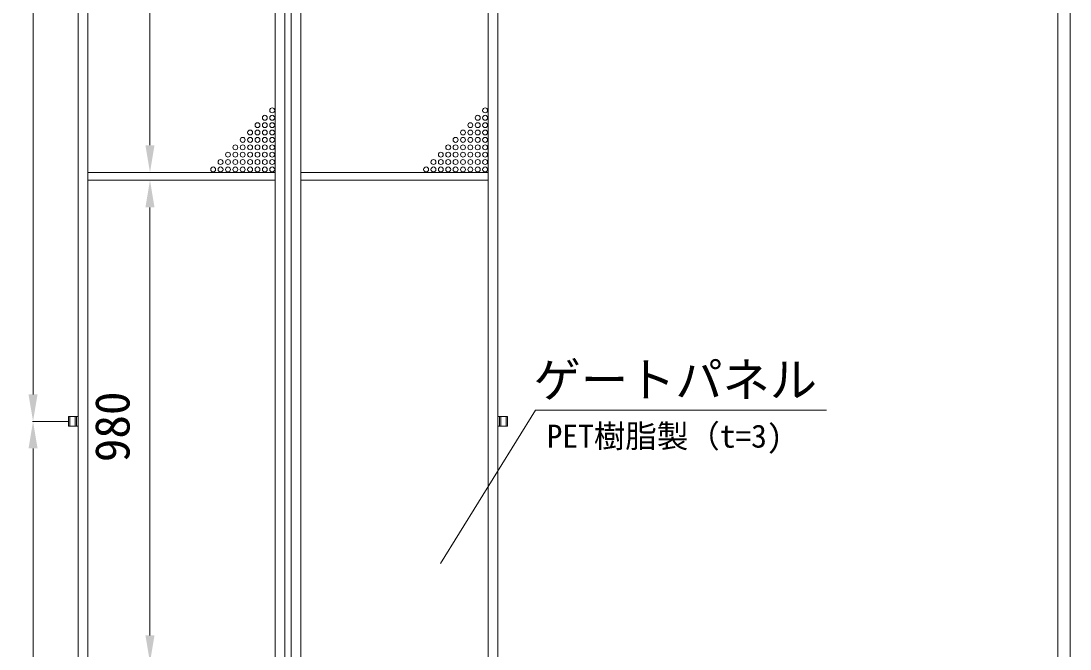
# Model space of a CAD drawing. Units: millimetres, scale not verified. Extents: x -30584 to 1616, y -23100 to 23100.
# Drawn here: x -1796 to 1616, y -14085 to -12043 of the extents above; entities that cross this region are included whole.
import ezdxf
from ezdxf.enums import TextEntityAlignment as Align

# ---------------------------------------------------------------- set-up
doc = ezdxf.new("R2010")
doc.units = ezdxf.units.MM
doc.header["$LTSCALE"] = 150
doc.linetypes.add('DASHED1', pattern=[1.8, 1.2, -0.6])
for name, color, linetype, lineweight in [('0-2_ACCG-3018', 7, 'Continuous', 18), ('0-A_図面枠', 7, 'Continuous', 18), ('0-B_寸法', 3, 'Continuous', 18), ('1-8_標準ﾊﾟﾈﾙ', 7, 'Continuous', 18), ('1-A_文字', 7, 'Continuous', 18)]:
    doc.layers.add(name, color=color, linetype=linetype, lineweight=lineweight)
doc.styles.add('ＭＳ ゴシック', font='')
doc.styles.get('ＭＳ ゴシック').set_extended_font_data('MS Gothic')

msp = doc.modelspace()

# ---------------------------------------------------------------- linework, layer by layer
at = {"layer": '0-2_ACCG-3018'}
for centre in [(-1002.7, -12357.7), (-978.7, -12333.7), (-978.7, -12357.7), (-310.4, -12357.7), (-286.4, -12333.7), (-286.4, -12357.7), (-1026.7, -12381.7), (-1002.7, -12381.7), (-978.7, -12381.7), (-334.4, -12381.7), (-310.4, -12381.7), (-286.4, -12381.7), (-1050.7, -12405.7), (-1026.7, -12405.7), (-1002.7, -12405.7), (-978.7, -12405.7), (-358.4, -12405.7), (-334.4, -12405.7), (-310.4, -12405.7), (-286.4, -12405.7), (-1098.7, -12453.7), (-1074.7, -12429.7), (-1074.7, -12453.7), (-1050.7, -12429.7), (-1050.7, -12453.7), (-1026.7, -12429.7), (-1026.7, -12453.7), (-1002.7, -12429.7), (-1002.7, -12453.7), (-978.7, -12429.7), (-978.7, -12453.7), (-406.4, -12453.7), (-382.4, -12429.7), (-382.4, -12453.7), (-358.4, -12429.7), (-358.4, -12453.7), (-334.4, -12429.7), (-334.4, -12453.7), (-310.4, -12429.7), (-310.4, -12453.7), (-286.4, -12429.7), (-286.4, -12453.7), (-1122.7, -12477.7), (-1098.7, -12477.7), (-1074.7, -12477.7), (-1050.7, -12477.7), (-1026.7, -12477.7), (-1002.7, -12477.7), (-978.7, -12477.7), (-430.4, -12477.7), (-406.4, -12477.7), (-382.4, -12477.7), (-358.4, -12477.7), (-334.4, -12477.7), (-310.4, -12477.7), (-286.4, -12477.7), (-1170.7, -12525.7), (-1146.7, -12501.7), (-1146.7, -12525.7), (-1122.7, -12501.7), (-1122.7, -12525.7), (-1098.7, -12501.7), (-1098.7, -12525.7), (-1074.7, -12501.7), (-1074.7, -12525.7), (-1050.7, -12501.7), (-1050.7, -12525.7), (-1026.7, -12501.7), (-1026.7, -12525.7), (-1002.7, -12501.7), (-1002.7, -12525.7), (-978.7, -12501.7), (-978.7, -12525.7), (-478.4, -12525.7), (-454.4, -12501.7), (-454.4, -12525.7), (-430.4, -12501.7), (-430.4, -12525.7), (-406.4, -12501.7), (-406.4, -12525.7), (-382.4, -12501.7), (-382.4, -12525.7), (-358.4, -12501.7), (-358.4, -12525.7), (-334.4, -12501.7), (-334.4, -12525.7), (-310.4, -12501.7), (-310.4, -12525.7), (-286.4, -12501.7), (-286.4, -12525.7)]:
    msp.add_circle(centre, 8, dxfattribs=at)
at = {"layer": '0-A_図面枠'}
for points in [[(-30584.2, -900), (1615.8, -900), (1615.8, -23100), (-30584.2, -23100)], [(-2615.8, -9601.9), (1576, -9601.9), (1576, -16297.3), (-2615.8, -16297.3)]]:
    msp.add_lwpolyline(points, close=True, dxfattribs=at)
at = {"layer": '0-B_寸法'}
for p, q in [((-1376.3, -11055.3), (-1376.3, -12447.3)), ((-1756.6, -11238.5), (-1756.6, -13256.9)), ((-1576.3, -12535.3), (-1374.7, -12535.3)), ((-1576.3, -12560.9), (-1374.7, -12560.9)), ((-1376.3, -12648.9), (-1376.3, -14040.9)), ((-1643.1, -13344.9), (-1758.2, -13344.9)), ((-1643.1, -13344.9), (-1758.2, -13344.9)), ((-1756.6, -13432.9), (-1756.6, -15451.3))]:
    msp.add_line(p, q, dxfattribs=at)
at = {"layer": '0-B_寸法', "color": 91}
for points in [[(-1391, -12447.3), (-1376.3, -12535.3), (-1361.6, -12447.3)], [(-1391, -12648.9), (-1376.3, -12560.9), (-1361.6, -12648.9)], [(-1771.3, -13256.9), (-1756.6, -13344.9), (-1741.9, -13256.9)], [(-1771.3, -13432.9), (-1756.6, -13344.9), (-1741.9, -13432.9)], [(-1391, -14040.9), (-1376.3, -14128.9), (-1361.6, -14040.9)]]:
    msp.add_solid(points, dxfattribs=at)
at = {"layer": '1-8_標準ﾊﾟﾈﾙ', "linetype": 'DASHED1'}
for p, q in [((-1636.7, -13328.9), (-1636.7, -13360.9)), ((-1619.1, -13328.9), (-1619.1, -13360.9)), ((-235.6, -13328.9), (-235.6, -13360.9)), ((-218, -13328.9), (-218, -13360.9))]:
    msp.add_line(p, q, dxfattribs=at)
at = {"layer": '1-8_標準ﾊﾟﾈﾙ'}
for p, q in [((-1615.6, -13328.9), (-1615.6, -13360.9)), ((-239.1, -13328.9), (-239.1, -13360.9))]:
    msp.add_line(p, q, dxfattribs=at)
for points in [[(-1609.5, -10942.5), (-1577.9, -10942.5), (-1577.9, -15747.3), (-1609.5, -15747.3)], [(-937.5, -10942.5), (-969.1, -10942.5), (-969.1, -15747.3), (-937.5, -15747.3)], [(-917.2, -10942.5), (-885.6, -10942.5), (-885.6, -15747.3), (-917.2, -15747.3)], [(-245.2, -10942.5), (-276.8, -10942.5), (-276.8, -15747.3), (-245.2, -15747.3)], [(-969.1, -12535.3), (-1577.9, -12535.3), (-1577.9, -12560.9), (-969.1, -12560.9)], [(-885.6, -12535.3), (-276.8, -12535.3), (-276.8, -12560.9), (-885.6, -12560.9)]]:
    msp.add_lwpolyline(points, close=True, dxfattribs=at)
for points in [[(-1609.5, -13360.9), (-1641.5, -13360.9), (-1641.5, -13328.9), (-1609.5, -13328.9)], [(-245.2, -13360.9), (-213.2, -13360.9), (-213.2, -13328.9), (-245.2, -13328.9)]]:
    msp.add_lwpolyline(points, dxfattribs=at)
at = {"layer": '1-A_文字'}
for p, q in [((-431.9, -13806.7), (-122.5, -13308.1)), ((-122.5, -13308.1), (-122, -13308.1)), ((-122, -13308.1), (824, -13308.1))]:
    msp.add_line(p, q, dxfattribs=at)

# ---------------------------------------------------------------- texts
at = {"layer": '0-B_寸法', "style": 'ＭＳ ゴシック'}
msp.add_text('980', height=112.6, rotation=90, dxfattribs=at).set_placement((-1409, -13477.5), align=Align.BOTTOM_LEFT)
at = {"layer": '1-A_文字', "style": 'ＭＳ ゴシック'}
for s, height, p in [('ゲートパネル', 112.6, (-128.6, -13299.5)), ('PET樹脂製（t=3)', 75.07, (-86.1, -13452.8))]:
    msp.add_text(s, height=height, dxfattribs=at).set_placement(p, align=Align.BOTTOM_LEFT)

doc.saveas('drawing.dxf')
